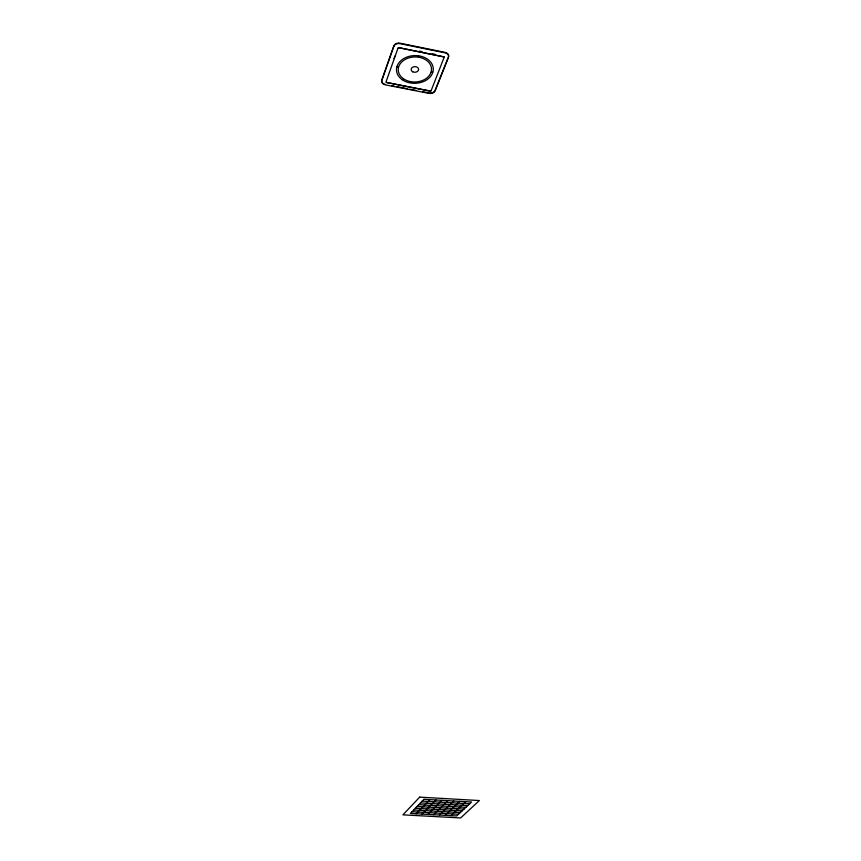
<?xml version="1.0" encoding="UTF-8"?>
<svg xmlns="http://www.w3.org/2000/svg" width="861" height="861" viewBox="0 0 861 861"><rect width="100%" height="100%" fill="white"/><g stroke="black" fill="none" stroke-linecap="round" stroke-linejoin="round"><path stroke-width="1.29" d="M431.103 90.739L444.276 56.977L398.944 47.646L398.051 48.108M394.015 58.613L394.908 56.105M386.008 81.913L398.04 48.044M386.191 82.387L430.231 91.115L431.103 90.674M416.229 813.763L429.951 799.632M422.051 814.075L435.935 799.977M427.863 814.398L441.897 800.321M433.653 814.71L447.849 800.655M439.444 815.023L453.79 800.999M445.212 815.335L459.709 801.333M450.97 815.647L465.629 801.666M430.586 91.137L386.514 82.495M398.654 47.678L444.136 56.923M417.079 806.477L464.004 809.082M415.389 808.242L462.163 810.825M413.71 809.986L460.334 812.547M412.042 811.729L458.515 814.258M422.213 801.107L469.622 803.797M420.491 802.915L467.738 805.573M418.78 804.701L465.866 807.338M391.712 85.637L394.295 86.132M396.878 86.638L407.188 88.651M409.771 89.157L416.218 90.416M422.665 91.675L429.122 92.934A4.8 3.552 -2.9 0 0 430.349 93.053M419.425 51.1L421.987 51.628M432.233 53.705L434.794 54.221M385.265 84.378A4.843 3.616 -0.3 0 1 384.103 84.023M383.575 83.765A4.843 3.616 -0.3 0 1 382.036 82.29M381.832 81.849A4.843 3.616 -0.3 0 1 381.821 79.976L393.811 45.902A4.983 3.821 -1 0 1 399.935 43.179L445.148 52.392A4.94 3.756 -3.9 0 1 448.42 56.987L435.074 90.405A4.8 3.552 -2.9 0 1 433.287 92.31M432.76 92.568A4.8 3.552 -2.9 0 1 430.974 93.02M397.19 66.846L398.331 66.91L397.19 66.846M418.328 56.514L419.479 56.578L418.328 56.514M431.404 72.184L432.534 72.238L431.404 72.184M410.439 82.225L411.536 82.398L410.439 82.225M393.821 46.376L381.832 80.439A4.843 3.616 -0.3 0 0 385.276 84.841L429.133 93.397A4.8 3.552 -2.9 0 0 435.096 90.868L448.452 57.461A4.94 3.756 -3.9 0 0 445.169 52.855L399.945 43.642A4.983 3.821 -1 0 0 393.821 46.376M419.684 797.125L402.926 814.85L460.635 817.95L479.34 800.547L419.684 797.125M423.956 799.299L410.396 813.451L456.707 815.959L471.527 802.011L423.956 799.299M412.753 71.807A3.735 2.809 -2 0 0 418.597 69.612A3.735 2.809 -2 0 0 413.248 66.943A3.735 2.809 -2 0 0 412.753 71.807M402.216 79.707A18.425 13.862 -2 0 0 432.792 72.399A18.425 13.862 -2 0 0 409.632 56.234A18.425 13.862 -2 0 0 402.216 79.707M403.454 78.749A16.639 12.517 -2 0 0 431.06 72.13A16.639 12.517 -2 0 0 410.116 57.547A16.639 12.517 -2 0 0 403.454 78.749"/></g></svg>
